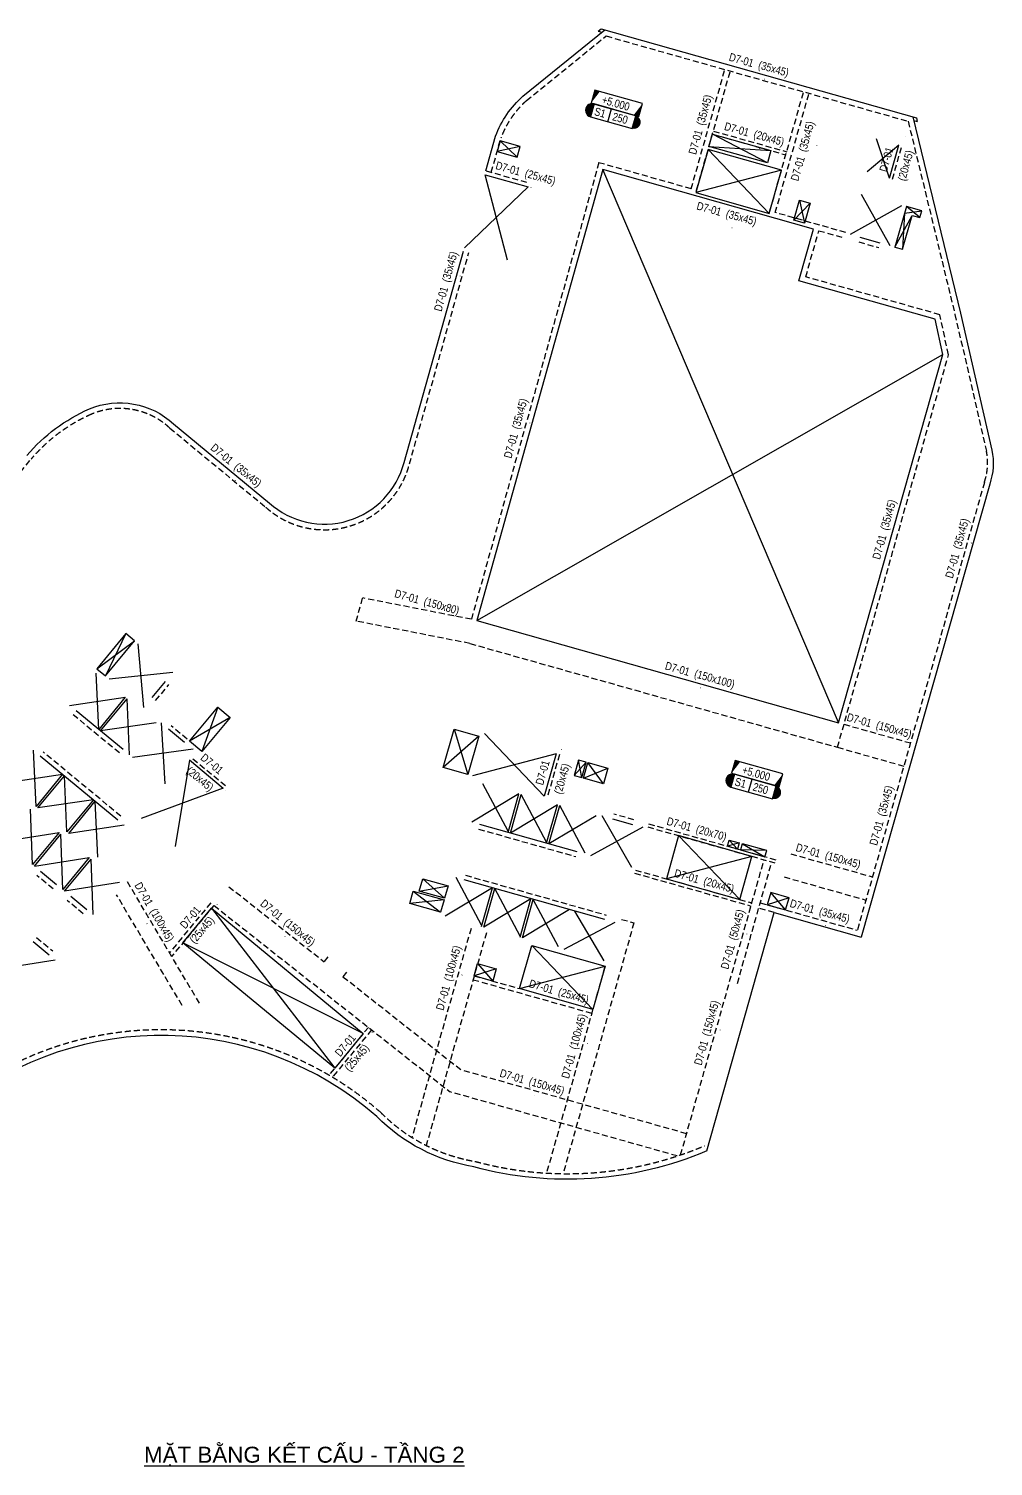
# Model space of a CAD drawing. Header units: millimetres. Extents: x 5400 to 3023951, y -127214 to 225084.
# Drawn here: x 899169 to 959401, y 8033 to 97866 of the extents above; entities that cross this region are included whole.
import ezdxf
from ezdxf.enums import TextEntityAlignment as Align

# ---------------------------------------------------------------- set-up
doc = ezdxf.new("R2010")
doc.units = ezdxf.units.MM
doc.header["$LTSCALE"] = 100
doc.linetypes.add('HIDDEN', pattern=[0.375, 0.25, -0.125])
for name, color, linetype in [('ccu11-Manh', 8, 'Continuous'), ('ccu11-Thay', 7, 'Continuous'), ('ccu12-Chidan', 9, 'Continuous'), ('ccu12-Khuat', 9, 'HIDDEN'), ('ccu12-Lomo', 2, 'Continuous'), ('ccu12-Text', 31, 'Continuous'), ('ccu12-Thay', 7, 'Continuous')]:
    doc.layers.add(name, color=color, linetype=linetype)
doc.layers.add('ccu12-Tencaukien', color=9, linetype='Continuous', lineweight=15)
doc.layers.add('KC-Tencaukien', color=9, linetype='Continuous', lineweight=15)
doc.styles.add('Arial', font='arial.ttf', dxfattribs={"width": 0.7})
doc.styles.add('Arial Narrow', font='ARIALN.TTF')

# ---------------------------------------------------------------- blocks, each defined once
blk = doc.blocks.new('*U49')
at = {"layer": 'ccu12-Tencaukien', "color": 8, "ltscale": 10000}
blk.add_line((361, -155), (354, -155), dxfattribs=at)
at = {"layer": 'ccu12-Text', "color": 2, "style": 'Arial Narrow', "width": 0.8}
blk.add_attdef('SH', text='', height=300, dxfattribs=at).set_placement((276, 6), align=Align.BOTTOM_RIGHT)
at = {"layer": 'ccu12-Text', "color": 31, "style": 'Arial Narrow', "width": 0.8}
for tag, p in [('(', (508, -75)), ('KT', (633, -75)), (')', (963, -75))]:
    blk.add_attdef(tag, text='', height=250, dxfattribs=at).set_placement(p, align=Align.BOTTOM_LEFT)
blk = doc.blocks.new('*U41')
at = {"layer": 'ccu12-Tencaukien', "color": 8, "ltscale": 10000}
blk.add_line((361, -155), (354, -155), dxfattribs=at)
at = {"layer": 'ccu12-Text', "color": 2, "style": 'Arial Narrow', "width": 0.8}
blk.add_attdef('SH', text='', height=300, dxfattribs=at).set_placement((276, 6), align=Align.BOTTOM_RIGHT)
at = {"layer": 'ccu12-Text', "color": 31, "style": 'Arial Narrow', "width": 0.8}
for tag, p in [('(', (508, -75)), ('KT', (633, -75)), (')', (963, -75))]:
    blk.add_attdef(tag, text='', height=250, dxfattribs=at).set_placement(p, align=Align.BOTTOM_LEFT)
blk = doc.blocks.new('*U42')
at = {"layer": 'ccu12-Tencaukien', "color": 8, "ltscale": 10000}
blk.add_line((361, -155), (354, -155), dxfattribs=at)
at = {"layer": 'ccu12-Text', "color": 2, "style": 'Arial Narrow', "width": 0.8}
blk.add_attdef('SH', text='', height=300, dxfattribs=at).set_placement((276, 6), align=Align.BOTTOM_RIGHT)
at = {"layer": 'ccu12-Text', "color": 31, "style": 'Arial Narrow', "width": 0.8}
for tag, p in [('(', (508, -75)), ('KT', (633, -75)), (')', (963, -75))]:
    blk.add_attdef(tag, text='', height=250, dxfattribs=at).set_placement(p, align=Align.BOTTOM_LEFT)
blk = doc.blocks.new('*U43')
at = {"layer": 'ccu12-Tencaukien', "color": 8, "ltscale": 10000}
blk.add_line((361, -155), (354, -155), dxfattribs=at)
at = {"layer": 'ccu12-Text', "color": 2, "style": 'Arial Narrow', "width": 0.8}
blk.add_attdef('SH', text='', height=300, dxfattribs=at).set_placement((276, 6), align=Align.BOTTOM_RIGHT)
at = {"layer": 'ccu12-Text', "color": 31, "style": 'Arial Narrow', "width": 0.8}
for tag, p in [('(', (508, -75)), ('KT', (633, -75)), (')', (963, -75))]:
    blk.add_attdef(tag, text='', height=250, dxfattribs=at).set_placement(p, align=Align.BOTTOM_LEFT)
blk = doc.blocks.new('ccu11-cmb-flat-8')
at = {"layer": 'ccu12-Chidan', "color": 7}
blk.add_lwpolyline([(0, 0), (1550, 0), (1550, 419), (0, 419)], close=True, dxfattribs=at)
at = {"layer": 'ccu12-Chidan'}
for points in [[(0, 0), (166, 419), (0, 419)], [(1550, 419), (1383, 0), (1550, 0)]]:
    blk.add_solid(points, dxfattribs=at)
at = {"layer": 'ccu12-Chidan', "color": 31, "style": 'Arial Narrow', "width": 0.8}
blk.add_attdef('+100.00', text='', height=250, dxfattribs=at).set_placement((745, 206), align=Align.MIDDLE_CENTER)
blk = doc.blocks.new('ccu11-chieudaysan-flat-2')
at = {"layer": 'ccu12-Chidan'}
for points in [[(-569, 0), (-569, 419, 1)], [(788, 419), (788, 0, 1)]]:
    blk.add_hatch(color=8, dxfattribs=at).paths.add_polyline_path(points)
at = {"layer": 'ccu12-Chidan', "color": 7}
blk.add_line((0, 0), (0, 419), dxfattribs=at)
blk.add_lwpolyline([(-569, 0), (788, 0), (788, 419), (-569, 419)], close=True, dxfattribs=at)
blk.add_arc((-569, 209), 209, 90, 270.0001, dxfattribs=at)
at = {"layer": 'ccu12-Chidan', "color": 31, "style": 'Arial Narrow', "width": 0.7}
for tag, p in [('S00', (-488, 209)), ('200', (100, 209))]:
    blk.add_attdef(tag, text='', height=250, dxfattribs=at).set_placement(p, align=Align.MIDDLE_LEFT)
blk = doc.blocks.new('*U44')
at = {"layer": 'ccu12-Tencaukien', "color": 8, "ltscale": 10000}
blk.add_line((361, -155), (354, -155), dxfattribs=at)
at = {"layer": 'ccu12-Text', "color": 2, "style": 'Arial Narrow', "width": 0.8}
blk.add_attdef('SH', text='', height=300, dxfattribs=at).set_placement((276, 6), align=Align.BOTTOM_RIGHT)
at = {"layer": 'ccu12-Text', "color": 31, "style": 'Arial Narrow', "width": 0.8}
for tag, p in [('(', (508, -75)), ('KT', (633, -75)), (')', (963, -75))]:
    blk.add_attdef(tag, text='', height=250, dxfattribs=at).set_placement(p, align=Align.BOTTOM_LEFT)
blk = doc.blocks.new('*U47')
at = {"layer": 'ccu12-Tencaukien', "color": 8, "ltscale": 10000}
blk.add_line((361, -155), (354, -155), dxfattribs=at)
at = {"layer": 'ccu12-Text', "color": 2, "style": 'Arial Narrow', "width": 0.8}
blk.add_attdef('SH', text='', height=300, dxfattribs=at).set_placement((276, 6), align=Align.BOTTOM_RIGHT)
at = {"layer": 'ccu12-Text', "color": 31, "style": 'Arial Narrow', "width": 0.8}
for tag, p in [('(', (508, -75)), ('KT', (633, -75)), (')', (963, -75))]:
    blk.add_attdef(tag, text='', height=250, dxfattribs=at).set_placement(p, align=Align.BOTTOM_LEFT)
blk = doc.blocks.new('*U48')
at = {"layer": 'ccu12-Tencaukien', "color": 8, "ltscale": 10000}
blk.add_line((361, -155), (354, -155), dxfattribs=at)
at = {"layer": 'ccu12-Text', "color": 2, "style": 'Arial Narrow', "width": 0.8}
blk.add_attdef('SH', text='', height=300, dxfattribs=at).set_placement((276, 6), align=Align.BOTTOM_RIGHT)
at = {"layer": 'ccu12-Text', "color": 31, "style": 'Arial Narrow', "width": 0.8}
for tag, p in [('(', (508, -75)), ('KT', (633, -75)), (')', (963, -75))]:
    blk.add_attdef(tag, text='', height=250, dxfattribs=at).set_placement(p, align=Align.BOTTOM_LEFT)
blk = doc.blocks.new('*U46')
at = {"layer": 'ccu12-Tencaukien', "color": 8, "ltscale": 10000}
blk.add_line((361, -155), (354, -155), dxfattribs=at)
at = {"layer": 'ccu12-Text', "color": 2, "style": 'Arial Narrow', "width": 0.8}
blk.add_attdef('SH', text='', height=300, dxfattribs=at).set_placement((276, 6), align=Align.BOTTOM_RIGHT)
at = {"layer": 'ccu12-Text', "color": 31, "style": 'Arial Narrow', "width": 0.8}
for tag, p in [('(', (508, -75)), ('KT', (633, -75)), (')', (963, -75))]:
    blk.add_attdef(tag, text='', height=250, dxfattribs=at).set_placement(p, align=Align.BOTTOM_LEFT)
blk = doc.blocks.new('Lomo T2')
at = {"layer": 'ccu11-Manh', "ltscale": 0.5}
for p, q in [((67418, 78152, 0), (63980, 79955)), ((51974, 79189, 0), (50533, 78862, 0)), ((51786, 78514, 0), (50722, 79539, 0)), ((63762, 79185), (67635, 78922, 0)), ((69059, 74575, 0), (70086, 75635, 0)), ((69413, 75826, 0), (69735, 74391, 0)), ((75374, 72893, 0), (76453, 74873, 0)), ((75972, 75009, 0), (75855, 72757, 0)), ((75972, 75009, 0), (77057, 75168, 0)), ((76933, 74736, 0), (76094, 75440, 0)), ((27350, 48744), (26075, 46101)), ((25535, 46546), (27890, 48298)), ((33081, 44140, 0), (32101, 41383, 0)), ((33852, 43504, 0), (31330, 42020, 0)), ((49386, 42341, 0), (47168, 40373, 0)), ((47849, 42775, 0), (48707, 39936, 0)), ((56100, 40703, 0), (55347, 39877, 0)), ((55829, 39741, 0), (55619, 40839, 0)), ((57170, 39362, 0), (56197, 40676, 0)), ((55925, 39714, 0), (57442, 40324, 0)), ((65655, 35663, 0), (64921, 35455, 0)), ((65546, 35279, 0), (65029, 35840, 0)), ((67367, 35179, 0), (65739, 35224, 0)), ((65849, 35608, 0), (67258, 34794, 0)), ((47250, 32205), (45889, 33420)), ((45298, 32652), (47005, 31339)), ((45671, 32651), (47467, 32974)), ((68553, 31469), (67618, 32561)), ((47223, 32108), (45080, 31882)), ((68773, 32235), (67404, 31794)), ((49318, 28122, 0), (50256, 27029, 0)), ((50473, 27798, 0), (49106, 27353, 0)), ((8880, 21588), (10275, 21863)), ((9575, 21015), (9581, 22437)), ((8179, 20740, 0), (9614, 20593, 0)), ((9104, 19976, 0), (8689, 21357, 0)), ((4326, 19058), (2714, 18834)), ((3478, 19759, 0), (3562, 18133))]:
    blk.add_line(p, q, dxfattribs=at)
at = {"layer": 'ccu12-Lomo', "ltscale": 0.5, "elevation": 0}
for points in [[(63980, 79955), (67635, 78922), (67418, 78152), (63762, 79185), (63980, 79955)], [(51786, 78514), (51974, 79189), (50722, 79539), (50533, 78862), (51784, 78516)], [(69413, 75826), (70086, 75635), (69735, 74391), (69059, 74575), (69413, 75826)], [(76933, 74736), (77057, 75168), (76094, 75440), (75374, 72893), (75855, 72757), (76453, 74873), (76933, 74736)], [(27350, 48744), (25535, 46546), (26075, 46101), (27890, 48298), (27350, 48744)], [(33852, 43504), (32101, 41383), (31330, 42020), (33081, 44140), (33852, 43504)], [(47849, 42775), (49386, 42341), (48707, 39936), (47168, 40373), (47849, 42775)], [(55829, 39741), (56100, 40703), (55619, 40839), (55347, 39877), (55829, 39741)], [(55925, 39714), (56197, 40676), (57442, 40324), (57170, 39362), (55925, 39714)], [(65029, 35840), (65655, 35663), (65546, 35279), (64921, 35455), (65029, 35840)], [(65847, 35608), (65739, 35224), (67258, 34794), (67367, 35179), (65849, 35608)], [(45671, 32651), (45889, 33420), (47467, 32974), (47250, 32205), (45671, 32651)], [(45298, 32652), (47223, 32108), (47005, 31338), (45080, 31882), (45298, 32652)], [(68773, 32235), (67618, 32561), (67404, 31794), (68553, 31469), (68770, 32237)], [(49318, 28122), (50473, 27798), (50256, 27029), (49106, 27353), (49318, 28122)], [(8179, 20740), (8689, 21357), (9614, 20593), (9104, 19976), (8179, 20740)], [(4326, 19058), (3478, 19759), (2714, 18834), (3562, 18133), (4326, 19058)]]:
    blk.add_lwpolyline(points, dxfattribs=at)
at = {"layer": 'ccu12-Lomo', "ltscale": 0.5}
blk.add_lwpolyline([(9581, 22437), (10275, 21863), (9575, 21015), (8880, 21588), (9580, 22436)], dxfattribs=at)
blk = doc.blocks.new('*U61')
at = {"layer": 'ccu12-Tencaukien', "color": 8, "ltscale": 10000}
blk.add_line((361, -155), (354, -155), dxfattribs=at)
at = {"layer": 'ccu12-Text', "color": 2, "style": 'Arial Narrow', "width": 0.8}
blk.add_attdef('SH', text='', height=300, dxfattribs=at).set_placement((276, 6), align=Align.BOTTOM_RIGHT)
at = {"layer": 'ccu12-Text', "color": 31, "style": 'Arial Narrow', "width": 0.8}
for tag, p in [('(', (508, -75)), ('KT', (633, -75)), (')', (963, -75))]:
    blk.add_attdef(tag, text='', height=250, dxfattribs=at).set_placement(p, align=Align.BOTTOM_LEFT)
blk = doc.blocks.new('*U62')
at = {"layer": 'ccu12-Tencaukien', "color": 8, "ltscale": 10000}
blk.add_line((361, -155), (354, -155), dxfattribs=at)
at = {"layer": 'ccu12-Text', "color": 2, "style": 'Arial Narrow', "width": 0.8}
blk.add_attdef('SH', text='', height=300, dxfattribs=at).set_placement((276, 6), align=Align.BOTTOM_RIGHT)
at = {"layer": 'ccu12-Text', "color": 31, "style": 'Arial Narrow', "width": 0.8}
for tag, p in [('(', (508, -75)), ('KT', (633, -75)), (')', (963, -75))]:
    blk.add_attdef(tag, text='', height=250, dxfattribs=at).set_placement(p, align=Align.BOTTOM_LEFT)

msp = doc.modelspace()

# ---------------------------------------------------------------- linework, layer by layer
at = {"layer": 'ccu11-Manh', "ltscale": 0.5}
for p, q in [((952916, 88522.1), (952105.2, 90985.3)), ((945412.1, 86329.9), (941592.9, 90318.8)), ((953500.6, 90591.1), (951520.6, 88916.4)), ((949745.9, 54502.2), (935015.3, 89059.9)), ((946173.5, 89024.4), (940831.5, 87624.3)), ((929065.7, 83404.7), (927665.6, 88746.7)), ((930360.1, 87985.3), (926371.2, 84166.1)), ((952969.4, 84298.4), (951174.4, 87507.4)), ((953676.4, 86800.4), (950467.4, 85005.4)), ((927154.9, 60884.4), (956246.8, 77509)), ((906350.6, 55453.1, 0), (906006.4, 59433.6, 0)), ((903535, 54082.1, 0), (903377, 57584.6, 0)), ((904191.6, 57236.1, 0), (908165.4, 57650.7, 0)), ((901721.4, 55579.8, 0), (905190.6, 56086.9, 0)), ((905461.1, 52491.5, 0), (905306.3, 55991.3, 0)), ((907116.6, 54496.3, 0), (903650.7, 53986.6, 0)), ((907436.8, 54491.3, 0), (907658.6, 50676.7, 0)), ((927628.4, 53826, 0), (931365, 49912.4, 0)), ((899625.6, 49269.7, 0), (899467.6, 52772.2)), ((909441.5, 52835.7, 0), (905653.8, 52332.3, 0)), ((909198.2, 52148.5, 0), (908313, 46757.8, 0)), ((932112.8, 52558.8, 0), (926880.6, 51179.6, 0)), ((897812, 50767.5), (901281.2, 51274.5)), ((901553.2, 47677.8, 0), (901396.9, 51179)), ((911318.6, 50397.4, 0), (906192.5, 48508.9, 0)), ((929102.4, 47713.5, 0), (927520.8, 50686.9, 0)), ((903208.8, 49682.6), (899741.3, 49174.2)), ((903479.3, 46087.2), (903324.5, 49587)), ((929782.2, 50047.9, 0), (926841, 48281.2, 0)), ((931508.2, 47033.7), (929926.6, 50007.1)), ((899403.3, 45627.4), (899285.5, 49096.7)), ((932188, 49368.1), (929246.8, 47601.3)), ((934593.8, 48688.3), (931652.6, 46921.5)), ((933914, 46353.9), (932332.4, 49327.3)), ((934957.8, 48689.4), (936801, 45466.7)), ((897629.9, 47091.9), (901058.9, 47632.1, 0)), ((905134.9, 48092), (901668.9, 47582.3)), ((937508, 47968.8), (934250.8, 46187.3)), ((901292.4, 44067.3), (901174.6, 47536.6, 0)), ((943567.7, 43450.7, 0), (939748.5, 47439.6, 0)), ((899519, 45531.9, 0), (902948, 46072.1, 0)), ((903181.5, 42507.2), (903063.7, 45976.5, 0)), ((944329.1, 46145.2, 0), (938987.1, 44745.1, 0)), ((904837.1, 44512), (901408.1, 43971.8, 0)), ((928123.5, 44177.8), (925182.2, 42411)), ((927443.7, 41843.4), (925862, 44816.8)), ((929849.5, 41163.6), (928267.8, 44137)), ((930529.3, 43498), (927588, 41731.2)), ((932255.3, 40483.7), (930673.6, 43457.2)), ((910577.1, 42903.7), (918278.2, 32912.5)), ((932935.1, 42818.2), (929993.8, 41051.4)), ((935094.1, 39610.2), (933271.9, 42723)), ((935773.9, 42016), (932592.1, 40317.2)), ((920061.1, 35071.5), (908794.2, 40744.7)), ((934395.5, 36586.2), (930576.2, 40575.1)), ((900825.5, 39654.3), (897396.4, 39114.1)), ((929814.9, 37880.6), (935156.9, 39280.7))]:
    msp.add_line(p, q, dxfattribs=at)
at = {"layer": 'ccu11-Thay', "ltscale": 0.5}
for p, q in [((907687.8, 57072.4, 0), (906860, 56070, 0)), ((905056.2, 52825.8, 0), (902126.2, 55245.5, 0)), ((907899.4, 54109.2, 0), (908901.8, 53281.4, 0)), ((899872.4, 52437.9), (904730.1, 48426.3)), ((933408.8, 46425.3), (927346.2, 48138.4)), ((935631.4, 48499), (936882.4, 48145.5)), ((899904.5, 45213.5, 0), (900906.9, 44385.7)), ((935148.4, 42192.7), (926367.3, 44674)), ((901793.6, 43653.4, 0), (902796, 42825.6)), ((900439.9, 39972.7), (899437.6, 40800.5, 0))]:
    msp.add_line(p, q, dxfattribs=at)
at = {"layer": 'ccu11-Thay'}
for p, q in [((905190.6, 56086.9, 0), (903535, 54082.1, 0)), ((903650.7, 53986.6, 0), (905306.3, 55991.3, 0)), ((932112.8, 52558.8, 0), (931365, 49912.4, 0)), ((901281.2, 51274.5), (899625.6, 49269.7, 0)), ((899741.3, 49174.2), (901396.9, 51179)), ((903208.8, 49682.6), (901553.2, 47677.8, 0)), ((901668.9, 47582.3), (903324.5, 49587)), ((929102.4, 47642.1, 0), (929782.2, 50047.9, 0)), ((929246.8, 47601.3, 0), (929926.6, 50007.1, 0)), ((931508.2, 46962.3, 0), (932188, 49368.1, 0)), ((931652.6, 46921.5), (932332.4, 49327.3)), ((901058.9, 47632.1, 0), (899403.3, 45627.4)), ((899519, 45531.9, 0), (901174.6, 47536.6, 0)), ((902948, 46072.1, 0), (901292.4, 44067.3)), ((901408.1, 43971.8, 0), (903063.7, 45976.5, 0)), ((927443.7, 41772), (928123.5, 44177.8)), ((927588, 41731.2), (928267.8, 44137)), ((929849.5, 41092.2), (930529.3, 43498)), ((929993.8, 41051.4), (930673.6, 43457.2))]:
    msp.add_line(p, q, dxfattribs=at)
at = {"layer": 'ccu11-Thay', "ltscale": 0.5, "extrusion": (-9.92109e-09, 8.1449e-09, 1)}
msp.add_line((911318.5, 50397.2, 0), (909198.1, 52148.3, 0), dxfattribs=at)
at = {"layer": 'ccu11-Thay', "ltscale": 0.5, "elevation": 0}
for points in [[(945412.1, 86329.9), (946173.5, 89024.4), (941592.9, 90318.8), (940831.5, 87624.3), (945412.1, 86329.9)], [(943567.7, 43450.7), (944329.1, 46145.2), (939748.5, 47439.6), (938987.1, 44745.1), (943567.7, 43450.7)], [(920061.1, 35071.5), (918278.2, 32912.5), (908794.2, 40744.7), (910577.1, 42903.7), (920061.1, 35071.5)], [(941508, 27740.1), (945717.1, 42635.6), (951153.2, 41099.5)], [(929814.9, 37880.6), (930576.2, 40575.1), (935156.9, 39280.7), (934395.5, 36586.2), (929814.9, 37880.6)]]:
    msp.add_lwpolyline(points, dxfattribs=at)
at = {"layer": 'ccu12-Khuat', "ltscale": 15}
for p, q in [((940535.4, 87863.8), (942641.5, 95317)), ((940875, 87778.3), (942978.3, 95221.8)), ((945455.6, 86483.9), (947558.9, 93927.4)), ((945789.7, 86379.1), (947895.8, 93832.3)), ((941869.6, 91279.7, 0), (946450.2, 89985.4, 0)), ((941924, 91472.2, 0), (946504.6, 90177.9, 0)), ((953108.4, 88467.7), (953693.1, 90536.7)), ((934775.3, 89501.9), (926808.6, 60960)), ((927733.6, 88987.3), (930428, 88225.9)), ((940535.4, 87863.8, 0), (934772.6, 89492.2, 0)), ((950192.3, 85135.1, 0), (945789.7, 86379.1, 0)), ((947691.9, 82360.4), (948509.1, 85247)), ((948509.1, 85247), (950097.1, 84798.2)), ((951011.3, 84539.9), (952262.4, 84186.4)), ((956069.3, 79993.2), (947691.9, 82360.4)), ((956607.3, 77497.7), (956069.3, 79993.2)), ((949674.3, 52962.3), (956607.3, 77497.7)), ((919612.5, 60846.2), (920021.8, 62294.5, 0)), ((926808.6, 60960), (920021.8, 62294.5)), ((926718.2, 59449.1, 0), (919612.5, 60846.2)), ((926718.2, 59449.1, 0), (949674.3, 52962.3)), ((907091.3, 55879, 0), (907919.1, 56881.3, 0)), ((901935.2, 55014.2, 0), (904865.2, 52594.5, 0)), ((909061, 53474.2, 0), (908058.6, 54302, 0)), ((950081.4, 54403.2), (954244.4, 53226.8, 0)), ((904921.1, 48657.6), (900063.5, 52669.2)), ((932305.3, 52504.4, 0), (931557.5, 49858, 0)), ((949673.5, 52959.7), (953835.2, 51783.7, 0)), ((936964, 48434.2), (935713, 48787.7)), ((927264.6, 47849.7), (933327.2, 46136.6)), ((937823.8, 47983.4, 0), (945907.3, 45699.3, 0)), ((937878.2, 48175.9, 0), (945961.7, 45891.7, 0)), ((939878.8, 27490.7), (945089.4, 45930.4)), ((946755.8, 46306.4), (951855.8, 44860.3, 0)), ((900684, 44115.8), (899681.6, 44943.6, 0)), ((926448.8, 44962.7), (935230, 42481.4)), ((937008.1, 45096.5, 0), (944273.6, 43043.4, 0)), ((937062.5, 45288.9, 0), (944328, 43235.9, 0)), ((943426.4, 38206.6), (945570.5, 45794.4)), ((909825.7, 36968.3), (905329.8, 44559)), ((911669.1, 44251.8), (917608.9, 39561.6)), ((946346.6, 44863.3), (951446.6, 43417.2, 0)), ((902573.1, 42555.7), (901570.7, 43383.5, 0)), ((908743.3, 36833.5), (904653, 43739.4)), ((910534, 43244.1), (907956.9, 40123.5)), ((910726.8, 43084.9), (908092.3, 39894.9)), ((910739.6, 43074.6), (925487.5, 31429.2)), ((945717.1, 42635.6), (944754.7, 42907.5)), ((926787.2, 41645.7), (923095.5, 28580.9, 0)), ((927749.6, 41373.8), (923992.3, 28077, 0)), ((936962.2, 41992, 0), (932532.5, 26315.9)), ((936192.3, 42209.5), (936962.2, 41992, 0)), ((899660.4, 41070.4, 0), (900662.8, 40242.6)), ((917853.6, 39858), (917608.9, 39561.6)), ((919010.2, 38902.8), (918792.4, 38627)), ((926988.2, 38679.3), (929814.9, 37880.6)), ((935149.2, 39253.5), (931503.7, 26352.5)), ((918792.4, 38627), (926182.7, 32791.5)), ((926920.2, 38438.7), (934327.5, 36345.6)), ((920382.3, 35460.4), (917913.7, 32471.2)), ((920575.1, 35301.2), (918131.6, 32342.3)), ((940253.2, 28815.6), (926182.7, 32791.5)), ((939671.8, 27421.1), (925487.5, 31429.2))]:
    msp.add_line(p, q, dxfattribs=at)
at = {"layer": 'ccu12-Khuat', "ltscale": 15, "extrusion": (-9.92109e-09, 8.1449e-09, 1)}
msp.add_line((911445.8, 50551.4, 0), (909325.4, 52302.5, 0), dxfattribs=at)
at = {"layer": 'ccu12-Khuat', "ltscale": 15, "elevation": 0}
for points in [[(928054.6, 88896.6), (928658.5, 91050.7, -0.1223528), (930260, 93380.7), (935223.8, 97413), (954089, 92082.2), (957010.1, 80018.8), (958978.5, 71460.1, -0.1339333), (958847.6, 69518.7), (950911.9, 41531.4)], [(887544.5, 56708.5), (899322.9, 70978.2, -0.1140935), (903096.3, 73783.4, -0.2934675), (907975.5, 72913.4), (913972.2, 67961.1, 0.5633324), (922947.1, 70675.5), (926648.6, 83880.6)], [(941371, 28062.1, -0.1686775), (927035.2, 27085.8, -0.1577833), (921150.7, 30139.7, 0.3645198), (894379.1, 30705.2)]]:
    msp.add_lwpolyline(points, format="xyb", dxfattribs=at)
msp.add_lwpolyline([(944849.9, 43244.3), (950911.9, 41531.4)], dxfattribs=at)
at = {"layer": 'ccu12-Thay', "ltscale": 0.5}
for p, q in [((934719, 97711.5, 0), (934908.8, 97865.7, 0)), ((934719, 97711.5, 0), (934954.4, 97645, 0)), ((934908.8, 97865.7, 0), (954601.9, 92301, 0)), ((954435.1, 92140.3, 0), (954656, 92077.9, 0)), ((954601.9, 92301, 0), (954656, 92077.9, 0)), ((927665.6, 88746.7), (930360.1, 87985.3))]:
    msp.add_line(p, q, dxfattribs=at)
at = {"layer": 'ccu12-Thay'}
for p, q in [((952916, 88522.1), (953500.6, 90591.1)), ((952343.9, 84475.1), (951092.9, 84828.6))]:
    msp.add_line(p, q, dxfattribs=at)
at = {"layer": 'ccu12-Thay', "ltscale": 0.5, "elevation": 0}
for points in [[(927717.8, 88991.7), (928325.4, 91159.3, -0.1232834), (930033.6, 93647.7), (935144.2, 97799.2)], [(954381, 92363.4), (957350.8, 80099.2), (959320.7, 71534.1, -0.1335933), (959181.6, 69413.8), (951153.2, 41099.5)], [(899054.5, 71202.9, -0.1142244), (902958.9, 74105.4, -0.2930793), (908206, 73177), (914200.8, 68226.2, 0.5640428), (922609, 70766.1), (926311.6, 83975.1)], [(941508, 27740.1, -0.168475), (926960.1, 26743.5, -0.1570841), (920910.6, 29884.8, 0.3638549), (894626.4, 30454.9)]]:
    msp.add_lwpolyline(points, format="xyb", dxfattribs=at)
msp.add_lwpolyline([(948172.3, 85342.2), (935015.3, 89059.9), (927154.9, 60884.4), (949745.5, 54500.9), (956246.8, 77509), (955771.5, 79713.6), (947259.8, 82118.8), (948172.3, 85342.2)], dxfattribs=at)

# ---------------------------------------------------------------- block references
at = {"layer": 'ccu12-Lomo'}
msp.add_blockref('Lomo T2', (877885.2, 11326.5), dxfattribs=at)
at = {"layer": 'ccu12-Tencaukien'}
ref = msp.add_blockref('*U46', (944558.2, 95168.4, 0), dxfattribs=dict(at, xscale=1.815893337873054, yscale=1.815893337873054, zscale=1.815893337873054, rotation=344.2212278170489))
ref.add_attrib('KT', '(35x45)', dxfattribs={"color": 31, "height": 500, "rotation": 344.221228, "style": 'Arial Narrow'}).set_placement((944642.5, 95246, 0), align=Align.BOTTOM_LEFT)
ref.add_attrib('SH', 'D7-01', dxfattribs={"color": 2, "height": 500, "rotation": 344.221228, "style": 'Arial Narrow'}).set_placement((944316.4, 95314.4, 0), align=Align.BOTTOM_RIGHT)
ref = msp.add_blockref('*U41', (941548.9, 91663.7), dxfattribs=dict(at, xscale=1.815893337873054, yscale=1.815893337873054, zscale=1.815893337873054, rotation=74.21909893616227))
ref.add_attrib('KT', '(35x45)', dxfattribs={"color": 31, "height": 500, "rotation": 74.219099, "style": 'Arial Narrow'}).set_placement((941471.3, 91748.1, 0), align=Align.BOTTOM_LEFT)
ref.add_attrib('SH', 'D7-01', dxfattribs={"color": 2, "height": 500, "rotation": 74.219099, "style": 'Arial Narrow'}).set_placement((941402.9, 91422, 0), align=Align.BOTTOM_RIGHT)
ref = msp.add_blockref('*U62', (944267, 90839.5, 0), dxfattribs=dict(at, xscale=1.815893337873054, yscale=1.815893337873054, zscale=1.815893337873054, rotation=344.2212278170489))
ref.add_attrib('KT', '(20x45)', dxfattribs={"color": 31, "height": 500, "rotation": 344.221228, "style": 'Arial Narrow'}).set_placement((944351.4, 90917.1, 0), align=Align.BOTTOM_LEFT)
ref.add_attrib('SH', 'D7-01', dxfattribs={"color": 2, "height": 500, "rotation": 344.221228, "style": 'Arial Narrow'}).set_placement((944025.2, 90985.5, 0), align=Align.BOTTOM_RIGHT)
ref = msp.add_blockref('*U41', (947936.2, 90008.7), dxfattribs=dict(at, xscale=1.815893337873054, yscale=1.815893337873054, zscale=1.815893337873054, rotation=74.21909893616227))
ref.add_attrib('KT', '(35x45)', dxfattribs={"color": 31, "height": 500, "rotation": 74.219099, "style": 'Arial Narrow'}).set_placement((947858.6, 90093.1, 0), align=Align.BOTTOM_LEFT)
ref.add_attrib('SH', 'D7-01', dxfattribs={"color": 2, "height": 500, "rotation": 74.219099, "style": 'Arial Narrow'}).set_placement((947790.1, 89767, 0), align=Align.BOTTOM_RIGHT)
ref = msp.add_blockref('*U44', (953468.6, 90581.6, 0), dxfattribs=dict(at, xscale=1.815893337873054, yscale=1.815893337873054, zscale=1.815893337873054, rotation=74.21909893616227))
ref.add_attrib('KT', '(20x45)', dxfattribs={"color": 31, "height": 500, "rotation": 74.219099, "style": 'Arial Narrow'}).set_placement((954052.1, 88274.6, 0), align=Align.BOTTOM_LEFT)
ref.add_attrib('SH', 'D7-01', dxfattribs={"color": 2, "height": 500, "rotation": 74.219099, "style": 'Arial Narrow'}).set_placement((953322.6, 90339.9, 0), align=Align.BOTTOM_RIGHT)
ref = msp.add_blockref('*U61', (929984.6, 88395.1, 0), dxfattribs=dict(at, xscale=1.815893337873054, yscale=1.815893337873054, zscale=1.815893337873054, rotation=344.2212278170489))
ref.add_attrib('KT', '(25x45)', dxfattribs={"color": 31, "height": 500, "rotation": 344.221228, "style": 'Arial Narrow'}).set_placement((930068.9, 88472.7, 0), align=Align.BOTTOM_LEFT)
ref.add_attrib('SH', 'D7-01', dxfattribs={"color": 2, "height": 500, "rotation": 344.221228, "style": 'Arial Narrow'}).set_placement((929742.8, 88541.1, 0), align=Align.BOTTOM_RIGHT)
ref = msp.add_blockref('*U46', (942539.6, 85871.1, 0), dxfattribs=dict(at, xscale=1.815893337873054, yscale=1.815893337873054, zscale=1.815893337873054, rotation=344.2212278170489))
ref.add_attrib('KT', '(35x45)', dxfattribs={"color": 31, "height": 500, "rotation": 344.221228, "style": 'Arial Narrow'}).set_placement((942624, 85948.7), align=Align.BOTTOM_LEFT)
ref.add_attrib('SH', 'D7-01', dxfattribs={"color": 2, "height": 500, "rotation": 344.221228, "style": 'Arial Narrow'}).set_placement((942297.8, 86017.1), align=Align.BOTTOM_RIGHT)
ref = msp.add_blockref('*U41', (925659.2, 81860.7, 0), dxfattribs=dict(at, xscale=1.815893337873054, yscale=1.815893337873054, zscale=1.815893337873054, rotation=74.21909893616227))
ref.add_attrib('KT', '(35x45)', dxfattribs={"color": 31, "height": 500, "rotation": 74.219099, "style": 'Arial Narrow'}).set_placement((925581.5, 81945.1, 0), align=Align.BOTTOM_LEFT)
ref.add_attrib('SH', 'D7-01', dxfattribs={"color": 2, "height": 500, "rotation": 74.219099, "style": 'Arial Narrow'}).set_placement((925513.1, 81619, 0), align=Align.BOTTOM_RIGHT)
ref = msp.add_blockref('*U41', (930020.3, 72681), dxfattribs=dict(at, xscale=1.815893337873054, yscale=1.815893337873054, zscale=1.815893337873054, rotation=74.21909893616227))
ref.add_attrib('KT', '(35x45)', dxfattribs={"color": 31, "height": 500, "rotation": 74.219099, "style": 'Arial Narrow'}).set_placement((929942.7, 72765.4, 0), align=Align.BOTTOM_LEFT)
ref.add_attrib('SH', 'D7-01', dxfattribs={"color": 2, "height": 500, "rotation": 74.219099, "style": 'Arial Narrow'}).set_placement((929874.3, 72439.2, 0), align=Align.BOTTOM_RIGHT)
ref = msp.add_blockref('*U49', (911745.6, 70257.8), dxfattribs=dict(at, xscale=1.815893337873054, yscale=1.815893337873054, zscale=1.815893337873054, rotation=320.4488798636559))
ref.add_attrib('KT', '(35x45)', dxfattribs={"color": 31, "height": 500, "rotation": 320.44888, "style": 'Arial Narrow'}).set_placement((911854.1, 70294.9, 0), align=Align.BOTTOM_LEFT)
ref.add_attrib('SH', 'D7-01', dxfattribs={"color": 2, "height": 500, "rotation": 320.44888, "style": 'Arial Narrow'}).set_placement((911583.2, 70488.9, 0), align=Align.BOTTOM_RIGHT)
ref = msp.add_blockref('*U41', (953036.3, 66359.9), dxfattribs=dict(at, xscale=1.815893337873054, yscale=1.815893337873054, zscale=1.815893337873054, rotation=74.21909893616227))
ref.add_attrib('KT', '(35x45)', dxfattribs={"color": 31, "height": 500, "rotation": 74.219099, "style": 'Arial Narrow'}).set_placement((952958.6, 66444.3, 0), align=Align.BOTTOM_LEFT)
ref.add_attrib('SH', 'D7-01', dxfattribs={"color": 2, "height": 500, "rotation": 74.219099, "style": 'Arial Narrow'}).set_placement((952890.2, 66118.2, 0), align=Align.BOTTOM_RIGHT)
ref = msp.add_blockref('*U42', (957587.8, 65185.2, 0), dxfattribs=dict(at, xscale=1.815893337873054, yscale=1.815893337873054, zscale=1.815893337873054, rotation=74.21909893616227))
ref.add_attrib('KT', '(35x45)', dxfattribs={"color": 31, "height": 500, "rotation": 74.219099, "style": 'Arial Narrow'}).set_placement((957510.2, 65269.5, 0), align=Align.BOTTOM_LEFT)
ref.add_attrib('SH', 'D7-01', dxfattribs={"color": 2, "height": 500, "rotation": 74.219099, "style": 'Arial Narrow'}).set_placement((957441.8, 64943.4, 0), align=Align.BOTTOM_RIGHT)
ref = msp.add_blockref('*U46', (923669.8, 61644.6, 0), dxfattribs=dict(at, xscale=1.815893337873054, yscale=1.815893337873054, zscale=1.815893337873054, rotation=344.2212278170489))
ref.add_attrib('KT', '(150x80)', dxfattribs={"color": 31, "height": 500, "rotation": 344.221228, "style": 'Arial Narrow'}).set_placement((923754.2, 61722.2, 0), align=Align.BOTTOM_LEFT)
ref.add_attrib('SH', 'D7-01', dxfattribs={"color": 2, "height": 500, "rotation": 344.221228, "style": 'Arial Narrow'}).set_placement((923428, 61790.6, 0), align=Align.BOTTOM_RIGHT)
ref = msp.add_blockref('*U46', (940565.9, 57126.6, 0), dxfattribs=dict(at, xscale=1.815893337873054, yscale=1.815893337873054, zscale=1.815893337873054, rotation=344.2212278170489))
ref.add_attrib('KT', '(150x100)', dxfattribs={"color": 31, "height": 500, "rotation": 344.221228, "style": 'Arial Narrow'}).set_placement((940650.3, 57204.2, 0), align=Align.BOTTOM_LEFT)
ref.add_attrib('SH', 'D7-01', dxfattribs={"color": 2, "height": 500, "rotation": 344.221228, "style": 'Arial Narrow'}).set_placement((940324.2, 57272.6, 0), align=Align.BOTTOM_RIGHT)
ref = msp.add_blockref('*U46', (951917.6, 53916.1, 0), dxfattribs=dict(at, xscale=1.815893337873054, yscale=1.815893337873054, zscale=1.815893337873054, rotation=344.2212278170489))
ref.add_attrib('KT', '(150x45)', dxfattribs={"color": 31, "height": 500, "rotation": 344.221228, "style": 'Arial Narrow'}).set_placement((952002, 53993.7, 0), align=Align.BOTTOM_LEFT)
ref.add_attrib('SH', 'D7-01', dxfattribs={"color": 2, "height": 500, "rotation": 344.221228, "style": 'Arial Narrow'}).set_placement((951675.8, 54062.1, 0), align=Align.BOTTOM_RIGHT)
ref = msp.add_blockref('*U47', (911114, 50890.3), dxfattribs=dict(at, xscale=1.815893337873054, yscale=1.815893337873054, zscale=1.815893337873054, rotation=320.4488798636559))
ref.add_attrib('KT', '(20x45)', dxfattribs={"color": 31, "height": 500, "rotation": 320.44888, "style": 'Arial Narrow'}).set_placement((908861.8, 51298.8, 0), align=Align.BOTTOM_LEFT)
ref.add_attrib('SH', 'D7-01', dxfattribs={"color": 2, "height": 500, "rotation": 320.44888, "style": 'Arial Narrow'}).set_placement((910951.6, 51121.4, 0), align=Align.BOTTOM_RIGHT)
ref = msp.add_blockref('*U48', (931999.2, 52260.7, 0), dxfattribs=dict(at, xscale=1.815893337873054, yscale=1.815893337873054, zscale=1.815893337873054, rotation=74.21909893616227))
ref.add_attrib('KT', '(20x45)', dxfattribs={"color": 31, "height": 500, "rotation": 74.219099, "style": 'Arial Narrow'}).set_placement((932582.7, 49953.6, 0), align=Align.BOTTOM_LEFT)
ref.add_attrib('SH', 'D7-01', dxfattribs={"color": 2, "height": 500, "rotation": 74.219099, "style": 'Arial Narrow'}).set_placement((931853.2, 52018.9, 0), align=Align.BOTTOM_RIGHT)
ref = msp.add_blockref('*U43', (952853.2, 48487.2, 0), dxfattribs=dict(at, xscale=1.815893337873054, yscale=1.815893337873054, zscale=1.815893337873054, rotation=74.21909893616227))
ref.add_attrib('KT', '(35x45)', dxfattribs={"color": 31, "height": 500, "rotation": 74.219099, "style": 'Arial Narrow'}).set_placement((952775.5, 48571.5, 0), align=Align.BOTTOM_LEFT)
ref.add_attrib('SH', 'D7-01', dxfattribs={"color": 2, "height": 500, "rotation": 74.219099, "style": 'Arial Narrow'}).set_placement((952707.1, 48245.4, 0), align=Align.BOTTOM_RIGHT)
ref = msp.add_blockref('*U46', (940669.8, 47416.4, 0), dxfattribs=dict(at, xscale=1.815893337873054, yscale=1.815893337873054, zscale=1.815893337873054, rotation=344.2212278170489))
ref.add_attrib('KT', '(20x70)', dxfattribs={"color": 31, "height": 500, "rotation": 344.221228, "style": 'Arial Narrow'}).set_placement((940754.2, 47494, 0), align=Align.BOTTOM_LEFT)
ref.add_attrib('SH', 'D7-01', dxfattribs={"color": 2, "height": 500, "rotation": 344.221228, "style": 'Arial Narrow'}).set_placement((940428, 47562.4, 0), align=Align.BOTTOM_RIGHT)
ref = msp.add_blockref('*U46', (948733.9, 45775, 0), dxfattribs=dict(at, xscale=1.815893337873054, yscale=1.815893337873054, zscale=1.815893337873054, rotation=344.2212278170489))
ref.add_attrib('KT', '(150x45)', dxfattribs={"color": 31, "height": 500, "rotation": 344.221228, "style": 'Arial Narrow'}).set_placement((948818.3, 45852.6, 0), align=Align.BOTTOM_LEFT)
ref.add_attrib('SH', 'D7-01', dxfattribs={"color": 2, "height": 500, "rotation": 344.221228, "style": 'Arial Narrow'}).set_placement((948492.1, 45921, 0), align=Align.BOTTOM_RIGHT)
ref = msp.add_blockref('*U46', (941141.5, 44165.6, 0), dxfattribs=dict(at, xscale=1.815893337873054, yscale=1.815893337873054, zscale=1.815893337873054, rotation=344.2212278170489))
ref.add_attrib('KT', '(20x45)', dxfattribs={"color": 31, "height": 500, "rotation": 344.221228, "style": 'Arial Narrow'}).set_placement((941225.9, 44243.3, 0), align=Align.BOTTOM_LEFT)
ref.add_attrib('SH', 'D7-01', dxfattribs={"color": 2, "height": 500, "rotation": 344.221228, "style": 'Arial Narrow'}).set_placement((940899.8, 44311.7, 0), align=Align.BOTTOM_RIGHT)
ref = msp.add_blockref('*U49', (906472.2, 42642.2, 0), dxfattribs=dict(at, xscale=1.815893337873054, yscale=1.815893337873054, zscale=1.815893337873054, rotation=299.9454650914743))
ref.add_attrib('KT', '(100x45)', dxfattribs={"color": 31, "height": 500, "rotation": 299.945465, "style": 'Arial Narrow'}).set_placement((906586.8, 42638.9), align=Align.BOTTOM_LEFT)
ref.add_attrib('SH', 'D7-01', dxfattribs={"color": 2, "height": 500, "rotation": 299.945465, "style": 'Arial Narrow'}).set_placement((906401, 42915.5), align=Align.BOTTOM_RIGHT)
ref = msp.add_blockref('*U49', (910300.6, 42830.2, 0), dxfattribs=dict(at, xscale=1.815893337873054, yscale=1.815893337873054, zscale=1.815893337873054, rotation=49.75656094726819))
ref.add_attrib('KT', '(25x45)', dxfattribs={"color": 31, "height": 500, "rotation": 49.756561, "style": 'Arial Narrow'}).set_placement((909649.8, 40554.4), align=Align.BOTTOM_LEFT)
ref.add_attrib('SH', 'D7-01', dxfattribs={"color": 2, "height": 500, "rotation": 49.756561, "style": 'Arial Narrow'}).set_placement((910067.5, 42670.6), align=Align.BOTTOM_RIGHT)
ref = msp.add_blockref('*U49', (914847.1, 41774.7, 0), dxfattribs=dict(at, xscale=1.815893337873054, yscale=1.815893337873054, zscale=1.815893337873054, rotation=320.4488798636559))
ref.add_attrib('KT', '(150x45)', dxfattribs={"color": 31, "height": 500, "rotation": 320.44888, "style": 'Arial Narrow'}).set_placement((914955.6, 41811.8, 0), align=Align.BOTTOM_LEFT)
ref.add_attrib('SH', 'D7-01', dxfattribs={"color": 2, "height": 500, "rotation": 320.44888, "style": 'Arial Narrow'}).set_placement((914684.7, 42005.8, 0), align=Align.BOTTOM_RIGHT)
ref = msp.add_blockref('*U46', (948361.9, 42281.2, 0), dxfattribs=dict(at, xscale=1.815893337873054, yscale=1.815893337873054, zscale=1.815893337873054, rotation=344.2212278170489))
ref.add_attrib('KT', '(35x45)', dxfattribs={"color": 31, "height": 500, "rotation": 344.221228, "style": 'Arial Narrow'}).set_placement((948446.3, 42358.8), align=Align.BOTTOM_LEFT)
ref.add_attrib('SH', 'D7-01', dxfattribs={"color": 2, "height": 500, "rotation": 344.221228, "style": 'Arial Narrow'}).set_placement((948120.2, 42427.3), align=Align.BOTTOM_RIGHT)
ref = msp.add_blockref('*U41', (943565.3, 40751.2), dxfattribs=dict(at, xscale=1.815893337873054, yscale=1.815893337873054, zscale=1.815893337873054, rotation=74.21909893616227))
ref.add_attrib('KT', '(50x45)', dxfattribs={"color": 31, "height": 500, "rotation": 74.219099, "style": 'Arial Narrow'}).set_placement((943487.7, 40835.6, 0), align=Align.BOTTOM_LEFT)
ref.add_attrib('SH', 'D7-01', dxfattribs={"color": 2, "height": 500, "rotation": 74.219099, "style": 'Arial Narrow'}).set_placement((943419.3, 40509.4, 0), align=Align.BOTTOM_RIGHT)
ref = msp.add_blockref('*U43', (925777.8, 38182.6, 0), dxfattribs=dict(at, xscale=1.815893337873054, yscale=1.815893337873054, zscale=1.815893337873054, rotation=74.21909893616227))
ref.add_attrib('KT', '(100x45)', dxfattribs={"color": 31, "height": 500, "rotation": 74.219099, "style": 'Arial Narrow'}).set_placement((925700.2, 38267, 0), align=Align.BOTTOM_LEFT)
ref.add_attrib('SH', 'D7-01', dxfattribs={"color": 2, "height": 500, "rotation": 74.219099, "style": 'Arial Narrow'}).set_placement((925631.8, 37940.8, 0), align=Align.BOTTOM_RIGHT)
ref = msp.add_blockref('*U49', (932060.1, 37252.5, 0), dxfattribs=dict(at, xscale=1.815893337873054, yscale=1.815893337873054, zscale=1.815893337873054, rotation=343.5289555750502))
ref.add_attrib('KT', '(25x45)', dxfattribs={"color": 31, "height": 500, "rotation": 343.528956, "style": 'Arial Narrow'}).set_placement((932145.4, 37329.1), align=Align.BOTTOM_LEFT)
ref.add_attrib('SH', 'D7-01', dxfattribs={"color": 2, "height": 500, "rotation": 343.528956, "style": 'Arial Narrow'}).set_placement((931820.1, 37401.4), align=Align.BOTTOM_RIGHT)
ref = msp.add_blockref('*U43', (941900, 34752.7, 0), dxfattribs=dict(at, xscale=1.815893337873054, yscale=1.815893337873054, zscale=1.815893337873054, rotation=74.21909893616227))
ref.add_attrib('KT', '(150x45)', dxfattribs={"color": 31, "height": 500, "rotation": 74.219099, "style": 'Arial Narrow'}).set_placement((941822.4, 34837.1, 0), align=Align.BOTTOM_LEFT)
ref.add_attrib('SH', 'D7-01', dxfattribs={"color": 2, "height": 500, "rotation": 74.219099, "style": 'Arial Narrow'}).set_placement((941753.9, 34510.9, 0), align=Align.BOTTOM_RIGHT)
ref = msp.add_blockref('*U43', (933611.1, 33919.6, 0), dxfattribs=dict(at, xscale=1.815893337873054, yscale=1.815893337873054, zscale=1.815893337873054, rotation=74.21909893616227))
ref.add_attrib('KT', '(100x45)', dxfattribs={"color": 31, "height": 500, "rotation": 74.219099, "style": 'Arial Narrow'}).set_placement((933533.5, 34003.9, 0), align=Align.BOTTOM_LEFT)
ref.add_attrib('SH', 'D7-01', dxfattribs={"color": 2, "height": 500, "rotation": 74.219099, "style": 'Arial Narrow'}).set_placement((933465.1, 33677.8, 0), align=Align.BOTTOM_RIGHT)
ref = msp.add_blockref('*U49', (919977.4, 34838.8, 0), dxfattribs=dict(at, xscale=1.815893337873054, yscale=1.815893337873054, zscale=1.815893337873054, rotation=49.75656094726819))
ref.add_attrib('KT', '(25x45)', dxfattribs={"color": 31, "height": 500, "rotation": 49.756561, "style": 'Arial Narrow'}).set_placement((919326.5, 32563), align=Align.BOTTOM_LEFT)
ref.add_attrib('SH', 'D7-01', dxfattribs={"color": 2, "height": 500, "rotation": 49.756561, "style": 'Arial Narrow'}).set_placement((919744.3, 34679.2), align=Align.BOTTOM_RIGHT)
ref = msp.add_blockref('*U49', (930232.8, 31653.4, 0), dxfattribs=dict(at, xscale=1.815893337873054, yscale=1.815893337873054, zscale=1.815893337873054, rotation=343.5289555750502))
ref.add_attrib('KT', '(150x45)', dxfattribs={"color": 31, "height": 500, "rotation": 343.528956, "style": 'Arial Narrow'}).set_placement((930318.1, 31730), align=Align.BOTTOM_LEFT)
ref.add_attrib('SH', 'D7-01', dxfattribs={"color": 2, "height": 500, "rotation": 343.528956, "style": 'Arial Narrow'}).set_placement((929992.8, 31802.3), align=Align.BOTTOM_RIGHT)
at = {"layer": 'KC-Tencaukien'}
ref = msp.add_blockref('ccu11-cmb-flat-8', (934284.3, 93221), dxfattribs=dict(at, xscale=1.999999999999999, yscale=1.999999999999999, zscale=1.999999999999999, rotation=344.2212265880018))
ref.add_attrib('+100.00', '+5.000', dxfattribs={"layer": 'ccu12-Chidan', "color": 31, "height": 500, "rotation": 344.221227, "style": 'Arial Narrow'}).set_placement((935830.2, 93211.3), align=Align.MIDDLE_CENTER)
ref = msp.add_blockref('ccu11-chieudaysan-flat-2', (935337.1, 92052.7), dxfattribs=dict(at, xscale=1.999999999999999, yscale=1.999999999999999, zscale=1.999999999999999, rotation=344.2212265880018))
ref.add_attrib('S00', 'S1', dxfattribs={"layer": 'ccu12-Chidan', "color": 31, "height": 500, "rotation": 344.221227, "style": 'Arial Narrow'}).set_placement((934511.8, 92721.3), align=Align.MIDDLE_LEFT)
ref.add_attrib('200', '250', dxfattribs={"layer": 'ccu12-Chidan', "color": 31, "height": 500, "rotation": 344.221227, "style": 'Arial Narrow'}).set_placement((935643.5, 92401.5), align=Align.MIDDLE_LEFT)
ref = msp.add_blockref('ccu11-cmb-flat-8', (943055.4, 51337.6), dxfattribs=dict(at, xscale=1.999999999999999, yscale=1.999999999999999, zscale=1.999999999999999, rotation=344.2212265880018))
ref.add_attrib('+100.00', '+5.000', dxfattribs={"layer": 'ccu12-Chidan', "color": 31, "height": 500, "rotation": 344.221227, "style": 'Arial Narrow'}).set_placement((944601.3, 51328), align=Align.MIDDLE_CENTER)
ref = msp.add_blockref('ccu11-chieudaysan-flat-2', (944108.2, 50169.4), dxfattribs=dict(at, xscale=1.999999999999999, yscale=1.999999999999999, zscale=1.999999999999999, rotation=344.2212265880018))
ref.add_attrib('S00', 'S1', dxfattribs={"layer": 'ccu12-Chidan', "color": 31, "height": 500, "rotation": 344.221227, "style": 'Arial Narrow'}).set_placement((943282.9, 50838), align=Align.MIDDLE_LEFT)
ref.add_attrib('200', '250', dxfattribs={"layer": 'ccu12-Chidan', "color": 31, "height": 500, "rotation": 344.221227, "style": 'Arial Narrow'}).set_placement((944414.6, 50518.2), align=Align.MIDDLE_LEFT)

# ---------------------------------------------------------------- texts
at = {"layer": 'ccu12-Text', "color": 31, "style": 'Arial'}
msp.add_text('%%UMẶT BẰNG KẾT CẤU - TẦNG 2', height=1000, dxfattribs=at).set_placement((916377.9, 8253.3), align=Align.CENTER)

doc.saveas('drawing.dxf')
